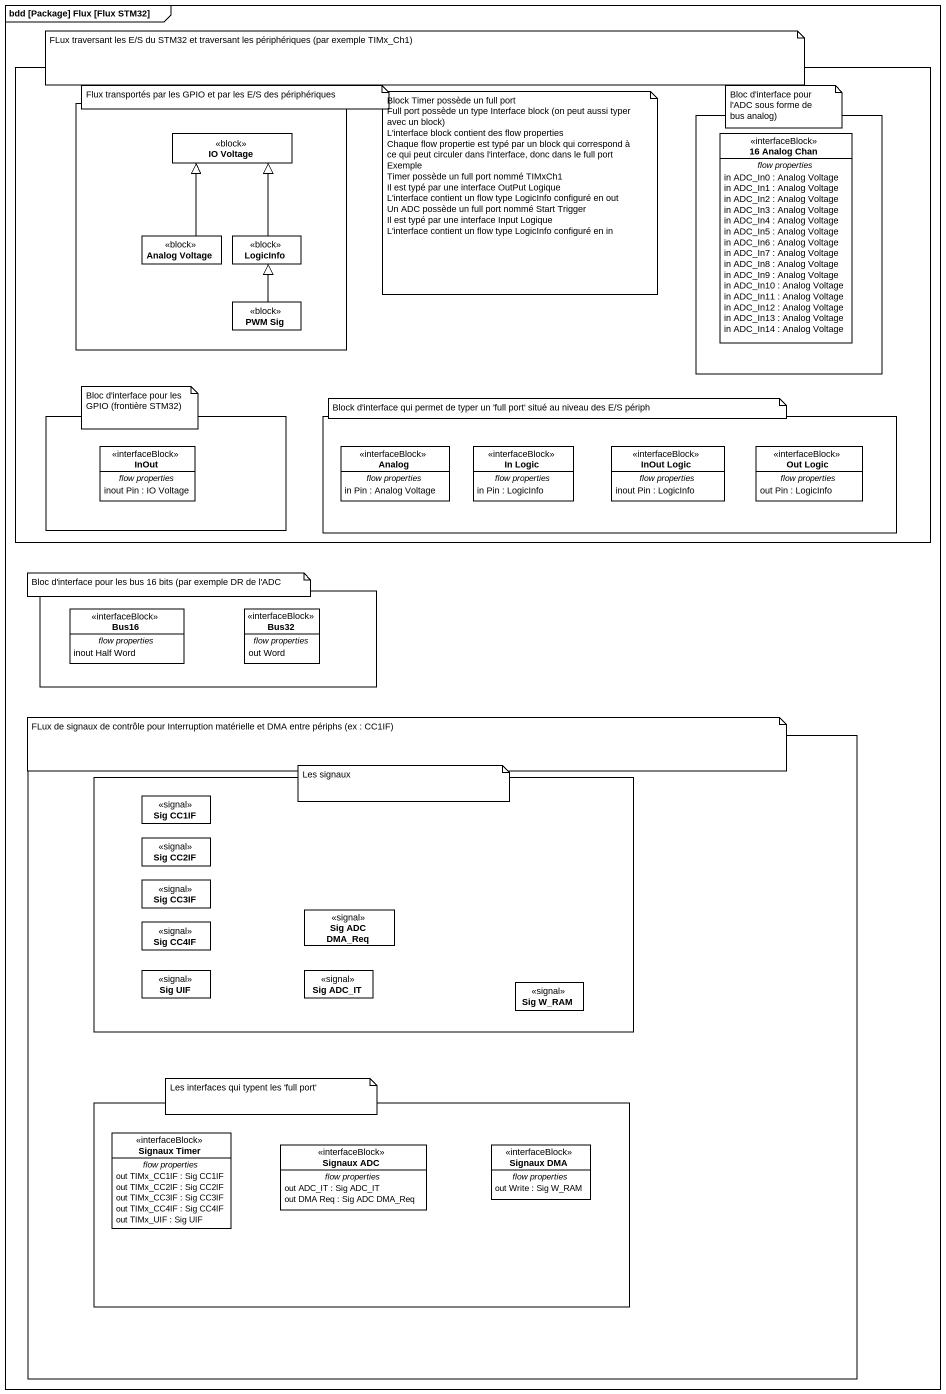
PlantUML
@startuml
mainframe bdd [Package] Flux [Flux STM32]
hide circle
hide empty members
rectangle " " as rectangle1 {
  rectangle " " as rectangle2 {
    class "IO Voltage" as IO_Voltage <<block>>
    class "Analog Voltage" as Analog_Voltage <<block>>
    class LogicInfo <<block>>
    class "PWM Sig" as PWM_Sig <<block>>
  }
  rectangle " " as rectangle3 {
    class "16 Analog Chan" as c16_Analog_Chan <<interfaceBlock>> {
      -- flow properties --
      in ADC_In0 : Analog Voltage
      in ADC_In1 : Analog Voltage
      in ADC_In2 : Analog Voltage
      in ADC_In3 : Analog Voltage
      in ADC_In4 : Analog Voltage
      in ADC_In5 : Analog Voltage
      in ADC_In6 : Analog Voltage
      in ADC_In7 : Analog Voltage
      in ADC_In8 : Analog Voltage
      in ADC_In9 : Analog Voltage
      in ADC_In10 : Analog Voltage
      in ADC_In11 : Analog Voltage
      in ADC_In12 : Analog Voltage
      in ADC_In13 : Analog Voltage
      in ADC_In14 : Analog Voltage
    }
  }
  rectangle " " as rectangle4 {
    class InOut <<interfaceBlock>> {
      -- flow properties --
      inout Pin : IO Voltage
    }
  }
  rectangle " " as rectangle5 {
    class Analog <<interfaceBlock>> {
      -- flow properties --
      in Pin : Analog Voltage
    }
    class "In Logic" as In_Logic <<interfaceBlock>> {
      -- flow properties --
      in Pin : LogicInfo
    }
    class "InOut Logic" as InOut_Logic <<interfaceBlock>> {
      -- flow properties --
      inout Pin : LogicInfo
    }
    class "Out Logic" as Out_Logic <<interfaceBlock>> {
      -- flow properties --
      out Pin : LogicInfo
    }
  }
}
rectangle " " as rectangle6 {
  class Bus16 <<interfaceBlock>> {
    -- flow properties --
    inout Half Word
  }
  class Bus32 <<interfaceBlock>> {
    -- flow properties --
    out Word
  }
}
rectangle " " as rectangle7 {
  rectangle " " as rectangle8 {
    class "Sig CC1IF" as Sig_CC1IF <<signal>>
    class "Sig CC2IF" as Sig_CC2IF <<signal>>
    class "Sig CC3IF" as Sig_CC3IF <<signal>>
    class "Sig CC4IF" as Sig_CC4IF <<signal>>
    class "Sig ADC DMA_Req" as Sig_ADC_DMA_Req <<signal>>
    class "Sig UIF" as Sig_UIF <<signal>>
    class "Sig ADC_IT" as Sig_ADC_IT <<signal>>
    class "Sig W_RAM" as Sig_W_RAM <<signal>>
  }
  rectangle " " as rectangle9 {
    class "Signaux Timer" as Signaux_Timer <<interfaceBlock>> {
      -- flow properties --
      out TIMx_CC1IF : Sig CC1IF
      out TIMx_CC2IF : Sig CC2IF
      out TIMx_CC3IF : Sig CC3IF
      out TIMx_CC4IF : Sig CC4IF
      out TIMx_UIF : Sig UIF
    }
    class "Signaux ADC" as Signaux_ADC <<interfaceBlock>> {
      -- flow properties --
      out ADC_IT : Sig ADC_IT
      out DMA Req : Sig ADC DMA_Req
    }
    class "Signaux DMA" as Signaux_DMA <<interfaceBlock>> {
      -- flow properties --
      out Write : Sig W_RAM
    }
  }
}
Analog_Voltage -up-|> IO_Voltage
LogicInfo -up-|> IO_Voltage
PWM_Sig -up-|> LogicInfo
note as N1
  FLux traversant les E/S du STM32 et traversant les périphériques (par exemple TIMx_Ch1)
end note
note as N2
  Flux transportés par les GPIO et par les E/S des périphériques
end note
note as N3
  Block Timer possède un full port
  Full port possède un type Interface block (on peut aussi typer avec un block)
  L'interface block contient des flow properties
  Chaque flow propertie est typé par un block qui correspond à ce qui peut circuler dans l'interface, donc dans le full port
  Exemple
  Timer possède un full port nommé TIMxCh1
  Il est typé par une interface OutPut Logique
  L'interface contient un flow type LogicInfo configuré en out
  Un ADC possède un full port nommé Start Trigger
  Il est typé par une interface Input Logique
  L'interface contient un flow type LogicInfo configuré en in
end note
note as N4
  Bloc d'interface pour l'ADC sous forme de bus analog)
end note
note as N5
  Bloc d'interface pour les GPIO (frontière STM32)
end note
note as N6
  Block d'interface qui permet de typer un 'full port' situé au niveau des E/S périph
end note
note as N7
  Bloc d'interface pour les bus 16 bits (par exemple DR de l'ADC
end note
note as N8
  FLux de signaux de contrôle pour Interruption matérielle et DMA entre périphs (ex : CC1IF)
end note
note as N9
  Les signaux
end note
note as N10
  Les interfaces qui typent les 'full port'
end note
@enduml
